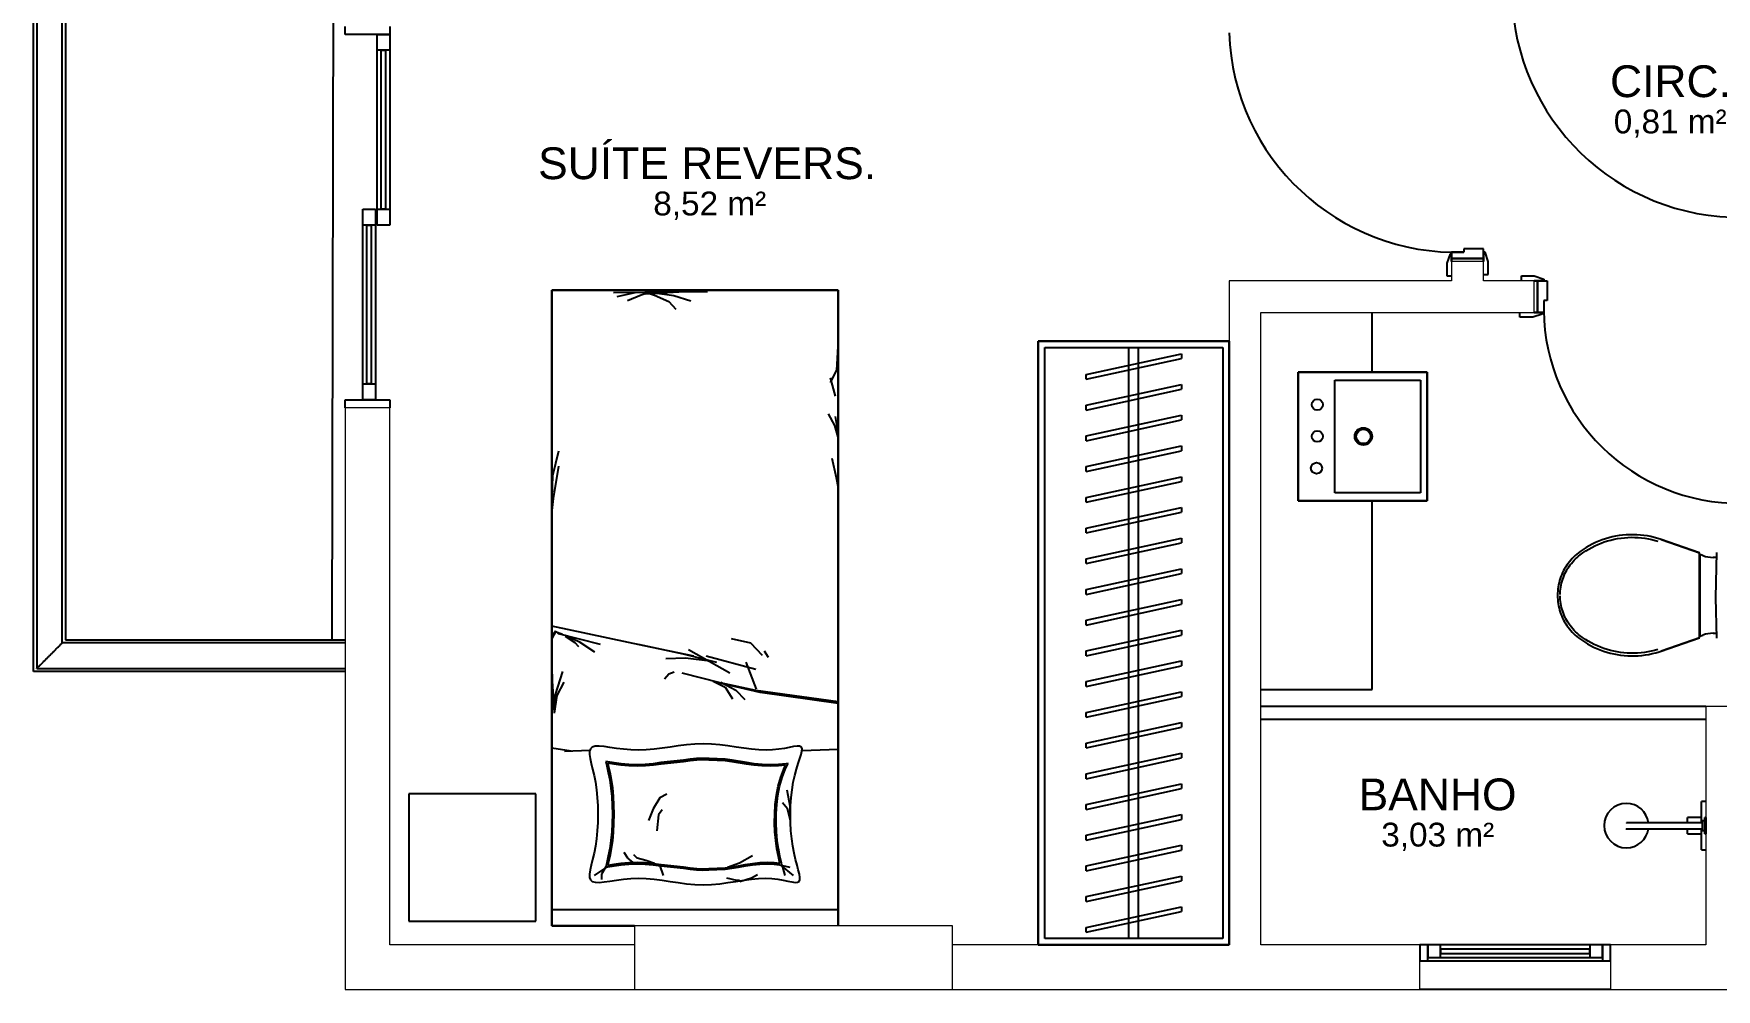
# Model space of a CAD drawing. Header units: centimetres. Extents: x -10.6 to 24.4, y 0 to 16.9.
# Drawn here: x 0 to 5.29, y 0 to 3.01 of the extents above; entities that cross this region are included whole.
import ezdxf

# ---------------------------------------------------------------- set-up
doc = ezdxf.new("R2010")
doc.units = ezdxf.units.CM
doc.styles.add('Arial', font='arial.ttf', dxfattribs={"height": 7.5})
doc.styles.add('Arial_1', font='arial.ttf', dxfattribs={"height": 10})

msp = doc.modelspace()

# ---------------------------------------------------------------- linework, layer by layer
for p, q in [((0, 1), (0, 15.74)), ((0.01, 8.37), (0.01, 1.01)), ((0.09, 1.09), (0.09, 8.37)), ((0.1, 8.3), (0.1, 1.1)), ((0.9497, 6.6343), (0.9376, 1.1)), ((0.98, 3.005), (0.98, 3.03)), ((1.12, 3.03), (1.12, 3.005)), ((1.12, 3.005), (0.98, 3.005)), ((1.08, 2.955), (1.08, 3.005)), ((1.08, 3.005), (1.12, 3.005)), ((1.12, 3.005), (1.12, 2.955)), ((1.12, 2.955), (1.08, 2.955)), ((1.08, 2.455), (1.08, 2.955)), ((1.093, 2.955), (1.107, 2.955)), ((1.093, 2.455), (1.093, 2.955)), ((1.107, 2.955), (1.107, 2.455)), ((1.12, 2.955), (1.12, 2.455)), ((1.035, 2.405), (1.035, 2.455)), ((1.035, 2.455), (1.075, 2.455)), ((1.075, 2.455), (1.075, 2.405)), ((1.08, 2.455), (1.12, 2.455)), ((1.08, 2.405), (1.08, 2.455)), ((1.107, 2.455), (1.093, 2.455)), ((1.12, 2.455), (1.12, 2.405)), ((1.075, 2.405), (1.035, 2.405)), ((1.035, 1.905), (1.035, 2.405)), ((1.048, 2.405), (1.062, 2.405)), ((1.048, 1.905), (1.048, 2.405)), ((1.062, 2.405), (1.062, 1.905)), ((1.075, 2.405), (1.075, 1.905)), ((1.12, 2.405), (1.08, 2.405)), ((4.56, 2.33), (4.498, 2.33)), ((4.498, 2.33), (4.498, 2.32)), ((4.56, 2.3), (4.56, 2.33)), ((4.455, 2.315), (4.445, 2.285)), ((4.445, 2.285), (4.445, 2.245)), ((4.46, 2.315), (4.455, 2.315)), ((4.46, 2.32), (4.46, 2.3)), ((4.498, 2.32), (4.46, 2.32)), ((4.46, 2.29), (4.46, 2.315)), ((4.46, 2.3), (4.56, 2.3)), ((4.46, 2.3), (4.46, 2.29)), ((4.56, 2.3), (4.46, 2.3)), ((4.565, 2.32), (4.56, 2.32)), ((4.56, 2.32), (4.56, 2.29)), ((4.56, 2.29), (4.56, 2.3)), ((4.575, 2.29), (4.565, 2.32)), ((4.575, 2.25), (4.575, 2.29)), ((4.445, 2.245), (4.46, 2.245)), ((4.56, 2.25), (4.575, 2.25)), ((4.68, 2.245), (4.72, 2.245)), ((4.68, 2.23), (4.68, 2.245)), ((4.72, 2.245), (4.75, 2.235)), ((4.75, 2.23), (4.72, 2.23)), ((4.72, 2.23), (4.73, 2.23)), ((4.73, 2.23), (4.76, 2.23)), ((4.73, 2.13), (4.73, 2.23)), ((4.73, 2.23), (4.73, 2.13)), ((4.75, 2.235), (4.75, 2.23)), ((4.76, 2.23), (4.76, 2.168)), ((2.53, 2.2), (1.63, 2.2)), ((1.63, 2.2), (1.63, 0.2)), ((1.63, 2.2), (2.53, 2.2)), ((1.63, 0.2), (1.63, 2.2)), ((2.53, 2.2), (1.63, 2.2)), ((1.63, 2.2), (1.63, 0.2)), ((1.8238, 2.1934), (2.1196, 2.1956)), ((1.8911, 2.1915), (1.8338, 2.1797)), ((1.9113, 2.1847), (1.8675, 2.1662)), ((1.9275, 2.1931), (1.8911, 2.1915)), ((1.9328, 2.1914), (1.9113, 2.1847)), ((1.9252, 2.189), (2.1152, 2.2)), ((1.9275, 2.1931), (1.9527, 2.1847)), ((1.9527, 2.1847), (1.9981, 2.1645)), ((1.9543, 2.1915), (2.0132, 2.183)), ((2.0132, 2.183), (2.0671, 2.1671)), ((2.53, 0.2), (2.53, 2.2)), ((2.53, 2.2), (2.53, 0.2)), ((2.53, 0.2), (2.53, 2.2)), ((1.9981, 2.1645), (2.02, 2.1401)), ((4.21, 1.9425), (4.21, 2.13)), ((4.675, 2.115), (4.675, 2.13)), ((4.745, 2.125), (4.715, 2.115)), ((4.72, 2.13), (4.745, 2.13)), ((4.73, 2.13), (4.72, 2.13)), ((4.75, 2.13), (4.73, 2.13)), ((4.745, 2.13), (4.745, 2.125)), ((4.75, 2.168), (4.75, 2.13)), ((4.76, 2.168), (4.75, 2.168)), ((4.715, 2.115), (4.675, 2.115)), ((2.53, 2.0418), (2.525, 1.9489)), ((3.16, 2.04), (3.16, 0.14)), ((3.76, 2.04), (3.16, 2.04)), ((3.16, 2.04), (3.76, 2.04)), ((3.16, 0.14), (3.16, 2.04)), ((3.76, 2.04), (3.16, 2.04)), ((3.16, 2.04), (3.16, 0.14)), ((3.18, 0.16), (3.18, 2.02)), ((3.18, 2.02), (3.74, 2.02)), ((3.445, 0.16), (3.445, 2.02)), ((3.475, 0.16), (3.475, 2.02)), ((3.74, 2.02), (3.74, 0.16)), ((3.76, 0.14), (3.76, 2.04)), ((3.76, 2.04), (3.76, 0.14)), ((3.76, 0.14), (3.76, 2.04)), ((3.31, 1.935), (3.61, 2)), ((3.31, 1.9197), (3.61, 1.985)), ((3.61, 2), (3.61, 1.985)), ((2.525, 1.9489), (2.5048, 1.9101)), ((2.5216, 1.8667), (2.5064, 1.9239)), ((3.31, 1.9197), (3.31, 1.935)), ((4.3825, 1.9425), (3.9775, 1.9425)), ((3.9775, 1.9425), (3.9775, 1.5375)), ((3.9775, 1.5375), (3.9775, 1.9425)), ((3.9775, 1.9425), (4.3825, 1.9425)), ((4.0925, 1.5625), (4.0925, 1.9175)), ((4.0925, 1.9175), (4.3625, 1.9175)), ((4.3625, 1.9175), (4.3625, 1.5625)), ((4.3825, 1.5375), (4.3825, 1.9425)), ((4.3825, 1.9425), (4.3825, 1.5375)), ((0.98, 1.855), (1.12, 1.855)), ((0.98, 1.83), (0.98, 1.855)), ((1.035, 1.905), (1.075, 1.905)), ((1.035, 1.855), (1.035, 1.905)), ((1.075, 1.855), (1.035, 1.855)), ((1.062, 1.905), (1.048, 1.905)), ((1.075, 1.905), (1.075, 1.855)), ((1.12, 1.855), (1.12, 1.83)), ((3.31, 1.8383), (3.61, 1.9033)), ((3.31, 1.823), (3.61, 1.8883)), ((3.61, 1.9033), (3.61, 1.8883)), ((2.5199, 1.7745), (2.4997, 1.8115)), ((2.53, 1.7526), (2.5216, 1.8031)), ((3.31, 1.823), (3.31, 1.8383)), ((3.31, 1.7417), (3.61, 1.8067)), ((3.61, 1.8067), (3.61, 1.7917)), ((2.53, 1.7374), (2.5199, 1.7745)), ((3.31, 1.7263), (3.61, 1.7917)), ((1.6334, 1.6175), (1.6519, 1.6949)), ((3.31, 1.7263), (3.31, 1.7417)), ((3.31, 1.645), (3.61, 1.71)), ((3.31, 1.6297), (3.61, 1.695)), ((3.61, 1.71), (3.61, 1.695)), ((1.635, 1.5447), (1.6519, 1.6461)), ((2.525, 1.6095), (2.5115, 1.6701)), ((3.31, 1.6297), (3.31, 1.645)), ((1.63, 1.5128), (1.6334, 1.6175)), ((2.53, 1.5829), (2.525, 1.6095)), ((3.31, 1.5483), (3.61, 1.6133)), ((3.31, 1.533), (3.61, 1.5983)), ((3.61, 1.6133), (3.61, 1.5983)), ((1.63, 1.4976), (1.635, 1.5447)), ((3.31, 1.533), (3.31, 1.5483)), ((3.9775, 1.5375), (4.3825, 1.5375)), ((4.3825, 1.5375), (3.9775, 1.5375)), ((4.3625, 1.5625), (4.0925, 1.5625)), ((4.21, 0.9437), (4.21, 1.5375)), ((3.31, 1.4517), (3.61, 1.5167)), ((3.31, 1.4363), (3.61, 1.5017)), ((3.61, 1.5167), (3.61, 1.5017)), ((3.31, 1.4363), (3.31, 1.4517)), ((3.31, 1.355), (3.61, 1.42)), ((3.31, 1.3396), (3.61, 1.405)), ((3.61, 1.42), (3.61, 1.405)), ((5.24, 1.3738), (5.1186, 1.4156)), ((5.1186, 1.4156), (5.24, 1.3738)), ((3.31, 1.3396), (3.31, 1.355)), ((3.31, 1.2583), (3.61, 1.3233)), ((3.61, 1.3233), (3.61, 1.3083)), ((5.241, 1.3682), (5.24, 1.3685)), ((5.24, 1.1221), (5.24, 1.3579)), ((5.2502, 1.365), (5.241, 1.3682)), ((5.241, 1.3682), (5.241, 1.1118)), ((5.2922, 1.3595), (5.2828, 1.3595)), ((3.31, 1.243), (3.61, 1.3083)), ((3.31, 1.243), (3.31, 1.2583)), ((3.31, 1.1617), (3.61, 1.2267)), ((3.61, 1.2267), (3.61, 1.2117)), ((3.31, 1.1463), (3.61, 1.2117)), ((1.9203, 1.0812), (1.63, 1.1433)), ((1.6418, 1.1275), (1.63, 1.1118)), ((1.6418, 1.1253), (1.63, 1.1037)), ((1.6506, 1.1187), (1.6418, 1.1275)), ((1.6638, 1.1165), (1.6418, 1.1253)), ((1.7826, 1.0856), (1.6506, 1.1187)), ((1.6715, 1.1146), (1.7152, 1.0944)), ((3.31, 1.1463), (3.31, 1.1617)), ((3.31, 1.065), (3.61, 1.13)), ((3.31, 1.0496), (3.61, 1.115)), ((3.61, 1.13), (3.61, 1.115)), ((5.24, 1.1115), (5.241, 1.1118)), ((5.241, 1.1118), (5.2502, 1.115)), ((5.2828, 1.1205), (5.2922, 1.1205)), ((0.98, 1.09), (0.09, 1.09)), ((0.1, 1.1), (0.98, 1.1)), ((1.6715, 1.1113), (1.7018, 1.0911)), ((1.7018, 1.0911), (1.7135, 1.0793)), ((1.7152, 1.0944), (1.764, 1.0624)), ((2.0435, 1.0548), (1.9026, 1.0856)), ((2.0766, 1.0482), (1.9203, 1.0812)), ((2.1902, 0.9953), (2.0595, 1.0686)), ((2.2553, 1.0894), (2.1947, 1.1029)), ((2.2923, 1.0507), (2.2553, 1.0894)), ((2.3108, 1.0439), (2.2991, 1.0641)), ((3.31, 1.0496), (3.31, 1.065)), ((5.1186, 1.0644), (5.24, 1.1062)), ((5.24, 1.1062), (5.1186, 1.0644)), ((0.01, 1.01), (0.98, 1.01)), ((1.63, 1.015), (1.6307, 0.9711)), ((2.0506, 1.0422), (1.9884, 1.0406)), ((2.1492, 1.0284), (2.0435, 1.0548)), ((2.1348, 1.0321), (2.0506, 1.0422)), ((2.2715, 1.0063), (2.1151, 1.0482)), ((2.2731, 0.9443), (2.2409, 1.0299)), ((3.31, 0.9683), (3.61, 1.0333)), ((3.31, 0.953), (3.61, 1.0183)), ((3.61, 1.0333), (3.61, 1.0183)), ((0.98, 1), (0, 1)), ((1.6307, 0.9711), (1.6373, 0.8698)), ((1.6412, 0.9277), (1.6647, 1.0001)), ((1.6462, 0.9244), (1.6681, 0.9665)), ((1.9978, 0.9917), (1.9843, 0.9766)), ((2.0146, 0.9985), (1.9978, 0.9917)), ((2.1591, 0.9645), (2.0402, 0.9953)), ((2.1375, 0.9698), (2.1745, 0.9513)), ((2.2846, 0.9337), (2.1459, 0.9667)), ((2.2714, 0.9403), (2.1591, 0.9645)), ((2.1611, 0.9665), (2.2082, 0.9412)), ((3.31, 0.953), (3.31, 0.9683)), ((1.6378, 0.8789), (1.6412, 0.9277)), ((1.6378, 0.8688), (1.6462, 0.9244)), ((2.1745, 0.9513), (2.1981, 0.9143)), ((2.2082, 0.9412), (2.2368, 0.9126)), ((2.53, 0.9043), (2.2714, 0.9403)), ((2.53, 0.8994), (2.2846, 0.9337)), ((3.31, 0.8717), (3.61, 0.9367)), ((3.31, 0.8563), (3.61, 0.9217)), ((3.61, 0.9367), (3.61, 0.9217)), ((3.86, 0.9437), (4.21, 0.9437)), ((3.31, 0.8563), (3.31, 0.8717)), ((5.26, 0.89), (3.86, 0.89)), ((3.86, 0.85), (5.26, 0.85)), ((3.31, 0.775), (3.61, 0.84)), ((3.31, 0.7596), (3.61, 0.825)), ((3.61, 0.84), (3.61, 0.825)), ((1.63, 0.7601), (1.6902, 0.7508)), ((1.67, 0.7497), (1.7496, 0.7529)), ((1.751, 0.7574), (1.7485, 0.7495)), ((1.7485, 0.7495), (1.7485, 0.739)), ((1.7568, 0.7625), (1.751, 0.7574)), ((1.7662, 0.765), (1.7568, 0.7625)), ((1.7789, 0.7652), (1.7662, 0.765)), ((1.7946, 0.7638), (1.7789, 0.7652)), ((1.8127, 0.7613), (1.7946, 0.7638)), ((1.833, 0.7583), (1.8127, 0.7613)), ((1.8549, 0.7555), (1.833, 0.7583)), ((1.8781, 0.7533), (1.8549, 0.7555)), ((1.9021, 0.7525), (1.8781, 0.7533)), ((1.9265, 0.7533), (1.9021, 0.7525)), ((1.9514, 0.7556), (1.9265, 0.7533)), ((1.9765, 0.7588), (1.9514, 0.7556)), ((2.0019, 0.7625), (1.9765, 0.7588)), ((2.0276, 0.7662), (2.0019, 0.7625)), ((2.0534, 0.7695), (2.0276, 0.7662)), ((2.0794, 0.7718), (2.0534, 0.7695)), ((2.1056, 0.7726), (2.0794, 0.7718)), ((2.1318, 0.7718), (2.1056, 0.7726)), ((2.1579, 0.7695), (2.1318, 0.7718)), ((2.1838, 0.7662), (2.1579, 0.7695)), ((2.2093, 0.7625), (2.1838, 0.7662)), ((2.2341, 0.7588), (2.2093, 0.7625)), ((2.2582, 0.7556), (2.2341, 0.7588)), ((2.2814, 0.7533), (2.2582, 0.7556)), ((2.3035, 0.7525), (2.2814, 0.7533)), ((2.3243, 0.7533), (2.3035, 0.7525)), ((2.3436, 0.7555), (2.3243, 0.7533)), ((2.3612, 0.7583), (2.3436, 0.7555)), ((2.3768, 0.7613), (2.3612, 0.7583)), ((2.3901, 0.7638), (2.3768, 0.7613)), ((2.4011, 0.7652), (2.3901, 0.7638)), ((2.4093, 0.765), (2.4011, 0.7652)), ((2.4146, 0.7625), (2.4093, 0.765)), ((2.4141, 0.739), (2.4166, 0.7495)), ((2.4169, 0.7574), (2.4146, 0.7625)), ((2.4166, 0.7495), (2.4169, 0.7574)), ((2.4167, 0.7521), (2.53, 0.7556)), ((3.31, 0.7596), (3.31, 0.775)), ((3.31, 0.6783), (3.61, 0.7433)), ((3.61, 0.7433), (3.61, 0.7283)), ((1.7485, 0.739), (1.7505, 0.726)), ((1.7505, 0.726), (1.7539, 0.7107)), ((1.7539, 0.7107), (1.7582, 0.6931)), ((1.7582, 0.6931), (1.7627, 0.6734)), ((1.7996, 0.7168), (1.8028, 0.7036)), ((1.8056, 0.716), (1.7996, 0.7168)), ((1.8028, 0.7036), (1.8075, 0.6828)), ((1.8255, 0.713), (1.8056, 0.716)), ((1.8056, 0.7113), (1.8072, 0.7047)), ((1.8249, 0.7084), (1.8056, 0.7113)), ((1.8072, 0.7047), (1.812, 0.6838)), ((1.8473, 0.7054), (1.8249, 0.7084)), ((1.8479, 0.71), (1.8255, 0.713)), ((1.8719, 0.703), (1.8473, 0.7054)), ((1.8722, 0.7076), (1.8479, 0.71)), ((1.8979, 0.7021), (1.8719, 0.703)), ((1.8978, 0.7066), (1.8722, 0.7076)), ((1.9237, 0.7076), (1.8978, 0.7066)), ((1.924, 0.7031), (1.8979, 0.7021)), ((1.9487, 0.7102), (1.9237, 0.7076)), ((1.9492, 0.7056), (1.924, 0.7031)), ((1.9727, 0.7136), (1.9487, 0.7102)), ((1.9734, 0.7091), (1.9492, 0.7056)), ((2.0436, 0.721), (1.9727, 0.7136)), ((2.0443, 0.7165), (1.9734, 0.7091)), ((2.0649, 0.724), (2.0436, 0.721)), ((2.0654, 0.7195), (2.0443, 0.7165)), ((2.0852, 0.7261), (2.0649, 0.724)), ((2.0855, 0.7215), (2.0654, 0.7195)), ((2.1047, 0.7268), (2.0852, 0.7261)), ((2.1047, 0.7222), (2.0855, 0.7215)), ((2.1242, 0.7261), (2.1047, 0.7268)), ((2.1239, 0.7215), (2.1047, 0.7222)), ((2.1749, 0.7195), (2.1239, 0.7215)), ((2.1755, 0.724), (2.1242, 0.7261)), ((2.1961, 0.7165), (2.1749, 0.7195)), ((2.1967, 0.721), (2.1755, 0.724)), ((2.2414, 0.7091), (2.1961, 0.7165)), ((2.2421, 0.7136), (2.1967, 0.721)), ((2.2656, 0.7056), (2.2414, 0.7091)), ((2.2661, 0.7102), (2.2421, 0.7136)), ((2.2908, 0.7031), (2.2656, 0.7056)), ((2.2912, 0.7076), (2.2661, 0.7102)), ((2.317, 0.7021), (2.2908, 0.7031)), ((2.317, 0.7066), (2.2912, 0.7076)), ((2.3426, 0.7076), (2.317, 0.7066)), ((2.3429, 0.703), (2.317, 0.7021)), ((2.3669, 0.71), (2.3426, 0.7076)), ((2.3653, 0.7052), (2.3429, 0.703)), ((2.3497, 0.6677), (2.3597, 0.6934)), ((2.3541, 0.6662), (2.3639, 0.6916)), ((2.3597, 0.6934), (2.3653, 0.7052)), ((2.3639, 0.6916), (2.3731, 0.7108)), ((2.3731, 0.7108), (2.3669, 0.71)), ((2.3941, 0.6734), (2.3996, 0.6931)), ((2.3996, 0.6931), (2.4051, 0.7107)), ((2.4051, 0.7107), (2.4101, 0.726)), ((2.4101, 0.726), (2.4141, 0.739)), ((3.31, 0.663), (3.61, 0.7283)), ((1.7627, 0.6734), (1.7669, 0.6517)), ((1.7669, 0.6517), (1.7702, 0.6282)), ((1.8075, 0.6828), (1.8121, 0.6592)), ((1.812, 0.6838), (1.8166, 0.66)), ((1.8121, 0.6592), (1.8157, 0.6335)), ((1.8166, 0.66), (1.8202, 0.6341)), ((2.3363, 0.6112), (2.3419, 0.6399)), ((2.3408, 0.6105), (2.3464, 0.6388)), ((2.3419, 0.6399), (2.3497, 0.6677)), ((2.3464, 0.6388), (2.3541, 0.6662)), ((2.3854, 0.6282), (2.3892, 0.6517)), ((2.3892, 0.6517), (2.3941, 0.6734)), ((3.31, 0.663), (3.31, 0.6783)), ((3.31, 0.5817), (3.61, 0.6467)), ((3.61, 0.6467), (3.61, 0.6317)), ((1.58, 0.615), (1.18, 0.615)), ((1.18, 0.615), (1.18, 0.215)), ((1.18, 0.615), (1.18, 0.215)), ((1.58, 0.615), (1.18, 0.615)), ((1.18, 0.615), (1.18, 0.215)), ((1.58, 0.615), (1.18, 0.615)), ((1.58, 0.215), (1.58, 0.615)), ((1.58, 0.215), (1.58, 0.615)), ((1.58, 0.215), (1.58, 0.615)), ((1.7702, 0.6282), (1.7725, 0.6033)), ((1.7725, 0.6033), (1.774, 0.5774)), ((1.8157, 0.6335), (1.8182, 0.6067)), ((1.8182, 0.6067), (1.8197, 0.579)), ((1.8202, 0.6341), (1.8228, 0.607)), ((1.8228, 0.607), (1.8243, 0.5792)), ((1.9696, 0.6028), (1.9481, 0.5683)), ((1.9912, 0.6143), (1.9696, 0.6028)), ((2.3327, 0.5821), (2.3363, 0.6112)), ((2.3373, 0.5816), (2.3408, 0.6105)), ((2.3711, 0.5683), (2.3553, 0.587)), ((2.3798, 0.5769), (2.3697, 0.6272)), ((2.3808, 0.5774), (2.3826, 0.6033)), ((2.3826, 0.6033), (2.3854, 0.6282)), ((3.31, 0.5663), (3.61, 0.6317)), ((5.26, 0.5912), (5.2457, 0.5912)), ((5.2457, 0.5245), (5.2457, 0.5912)), ((1.774, 0.5774), (1.7744, 0.551)), ((1.7744, 0.551), (1.774, 0.5246)), ((1.8197, 0.579), (1.8202, 0.551)), ((1.8202, 0.551), (1.8197, 0.523)), ((1.8243, 0.5792), (1.8248, 0.551)), ((1.8248, 0.551), (1.8243, 0.5228)), ((1.9481, 0.5683), (1.9337, 0.5309)), ((1.9653, 0.5496), (1.9596, 0.4992)), ((1.9768, 0.5654), (1.9653, 0.5496)), ((2.3306, 0.5239), (2.3309, 0.5528)), ((2.3309, 0.5528), (2.3327, 0.5821)), ((2.3352, 0.5239), (2.3354, 0.5527)), ((2.3354, 0.5527), (2.3373, 0.5816)), ((2.3798, 0.5352), (2.3711, 0.5683)), ((2.3798, 0.5337), (2.3798, 0.5769)), ((2.3802, 0.551), (2.3808, 0.5774)), ((2.3805, 0.5246), (2.3802, 0.551)), ((3.31, 0.5663), (3.31, 0.5817)), ((3.31, 0.485), (3.61, 0.55)), ((3.31, 0.4696), (3.61, 0.535)), ((3.61, 0.55), (3.61, 0.535)), ((5.2457, 0.5404), (5.2014, 0.5404)), ((5.2014, 0.5244), (5.2014, 0.5404)), ((5.2568, 0.5302), (5.2489, 0.5302)), ((5.2489, 0.4998), (5.2489, 0.5302)), ((5.26, 0.5404), (5.2568, 0.5404)), ((5.2568, 0.4896), (5.2568, 0.5404)), ((5.26, 0.5404), (5.26, 0.4896)), ((1.7725, 0.4987), (1.7702, 0.4738)), ((1.774, 0.5246), (1.7725, 0.4987)), ((1.8182, 0.4953), (1.8157, 0.4685)), ((1.8197, 0.523), (1.8182, 0.4953)), ((1.8228, 0.495), (1.8202, 0.4679)), ((1.8243, 0.5228), (1.8228, 0.495)), ((2.3317, 0.4955), (2.3306, 0.5239)), ((2.3342, 0.4681), (2.3317, 0.4955)), ((2.3363, 0.4958), (2.3352, 0.5239)), ((2.3387, 0.4686), (2.3363, 0.4958)), ((2.3819, 0.4987), (2.3805, 0.5246)), ((2.3842, 0.4738), (2.3819, 0.4987)), ((3.31, 0.4696), (3.31, 0.485)), ((5.2489, 0.5244), (5.0504, 0.5244)), ((5.0504, 0.5056), (5.2489, 0.5056)), ((5.2014, 0.4896), (5.2014, 0.5056)), ((5.2014, 0.4896), (5.2457, 0.4896)), ((5.2457, 0.4388), (5.2457, 0.5055)), ((5.2489, 0.4998), (5.2568, 0.4998)), ((5.2568, 0.4896), (5.26, 0.4896)), ((1.7627, 0.4286), (1.7582, 0.4089)), ((1.7669, 0.4503), (1.7627, 0.4286)), ((1.7702, 0.4738), (1.7669, 0.4503)), ((1.8121, 0.4428), (1.8075, 0.4192)), ((1.8166, 0.442), (1.812, 0.4182)), ((1.8157, 0.4685), (1.8121, 0.4428)), ((1.8202, 0.4679), (1.8166, 0.442)), ((1.869, 0.4129), (1.8575, 0.4302)), ((2.3378, 0.442), (2.3342, 0.4681)), ((2.3424, 0.418), (2.3378, 0.442)), ((2.3423, 0.4428), (2.3387, 0.4686)), ((2.3469, 0.419), (2.3423, 0.4428)), ((2.3875, 0.4503), (2.3842, 0.4738)), ((2.3917, 0.4286), (2.3875, 0.4503)), ((2.3963, 0.4089), (2.3917, 0.4286)), ((3.31, 0.3883), (3.61, 0.4533)), ((3.31, 0.373), (3.61, 0.4383)), ((3.61, 0.4533), (3.61, 0.4383)), ((5.2457, 0.4388), (5.26, 0.4388)), ((1.7505, 0.376), (1.7485, 0.363)), ((1.7539, 0.3913), (1.7505, 0.376)), ((1.7582, 0.4089), (1.7539, 0.3913)), ((1.8015, 0.3842), (1.7627, 0.3583)), ((1.7998, 0.3852), (1.7857, 0.3626)), ((1.8028, 0.3984), (1.7995, 0.3847)), ((1.7998, 0.3852), (1.8056, 0.386)), ((1.8075, 0.4192), (1.8028, 0.3984)), ((1.8072, 0.3973), (1.8056, 0.3907)), ((1.8056, 0.3907), (1.8249, 0.3936)), ((1.8056, 0.386), (1.8255, 0.389)), ((1.812, 0.4182), (1.8072, 0.3973)), ((1.8249, 0.3936), (1.8473, 0.3966)), ((1.8255, 0.389), (1.8479, 0.392)), ((1.8473, 0.3966), (1.8719, 0.399)), ((1.8479, 0.392), (1.8722, 0.3944)), ((1.8848, 0.4), (1.869, 0.4129)), ((1.8719, 0.399), (1.8979, 0.3999)), ((1.8722, 0.3944), (1.8978, 0.3954)), ((1.8978, 0.4129), (1.8877, 0.423)), ((1.9251, 0.4057), (1.8978, 0.4129)), ((1.8978, 0.3954), (1.9237, 0.3944)), ((1.8979, 0.3999), (1.924, 0.3989)), ((1.9237, 0.3944), (1.9487, 0.3918)), ((1.924, 0.3989), (1.9492, 0.3964)), ((1.9524, 0.3957), (1.9251, 0.4057)), ((1.9487, 0.3918), (1.9727, 0.3884)), ((1.9492, 0.3964), (1.9734, 0.3929)), ((1.9696, 0.3885), (1.9797, 0.3583)), ((1.9727, 0.3884), (2.0436, 0.381)), ((1.9734, 0.3929), (2.0443, 0.3855)), ((2.0436, 0.381), (2.0649, 0.378)), ((2.0443, 0.3855), (2.0654, 0.3825)), ((2.0649, 0.378), (2.0852, 0.3759)), ((2.0654, 0.3825), (2.0855, 0.3805)), ((2.0852, 0.3759), (2.1047, 0.3752)), ((2.0855, 0.3805), (2.1047, 0.3798)), ((2.1047, 0.3798), (2.1238, 0.3805)), ((2.1047, 0.3752), (2.1241, 0.3759)), ((2.1238, 0.3805), (2.1747, 0.3825)), ((2.1241, 0.3759), (2.1752, 0.378)), ((2.1747, 0.3825), (2.1953, 0.3855)), ((2.1752, 0.378), (2.196, 0.381)), ((2.1828, 0.3842), (2.2202, 0.3986)), ((2.1953, 0.3855), (2.2166, 0.3891)), ((2.196, 0.381), (2.2174, 0.3846)), ((2.2166, 0.3891), (2.2384, 0.3929)), ((2.2174, 0.3846), (2.2391, 0.3883)), ((2.2202, 0.3986), (2.2605, 0.4216)), ((2.2384, 0.3929), (2.2607, 0.3963)), ((2.2391, 0.3883), (2.2613, 0.3918)), ((2.2607, 0.3963), (2.2836, 0.3989)), ((2.2613, 0.3918), (2.284, 0.3943)), ((2.2836, 0.3989), (2.3069, 0.3999)), ((2.284, 0.3943), (2.3069, 0.3954)), ((2.3069, 0.3999), (2.3296, 0.3989)), ((2.3069, 0.3954), (2.3292, 0.3943)), ((2.3292, 0.3943), (2.3461, 0.3922)), ((2.3296, 0.3989), (2.3474, 0.3967)), ((2.3474, 0.3967), (2.3424, 0.418)), ((2.3461, 0.3922), (2.3783, 0.3842)), ((2.3519, 0.3978), (2.3469, 0.419)), ((2.3481, 0.3914), (2.3884, 0.3583)), ((2.3494, 0.3918), (2.3537, 0.391)), ((2.3537, 0.391), (2.3519, 0.3978)), ((2.3539, 0.3885), (2.3625, 0.3583)), ((2.401, 0.3913), (2.3963, 0.4089)), ((2.4051, 0.376), (2.401, 0.3913)), ((2.4084, 0.363), (2.4051, 0.376)), ((3.31, 0.373), (3.31, 0.3883)), ((1.7485, 0.363), (1.7485, 0.3525)), ((1.7485, 0.3525), (1.751, 0.3446)), ((1.751, 0.3446), (1.7568, 0.3395)), ((1.7568, 0.3395), (1.7662, 0.337)), ((1.7662, 0.337), (1.7789, 0.3368)), ((1.7789, 0.3368), (1.7946, 0.3382)), ((1.7857, 0.3626), (1.7857, 0.3453)), ((1.7946, 0.3382), (1.8127, 0.3407)), ((1.8127, 0.3407), (1.833, 0.3437)), ((1.833, 0.3437), (1.8549, 0.3465)), ((1.8549, 0.3465), (1.8781, 0.3487)), ((1.8781, 0.3487), (1.9021, 0.3495)), ((1.9021, 0.3495), (1.9265, 0.3487)), ((1.9265, 0.3487), (1.9514, 0.3464)), ((1.9514, 0.3464), (1.9765, 0.3432)), ((1.9765, 0.3432), (2.0019, 0.3395)), ((2.0019, 0.3395), (2.0276, 0.3358)), ((2.0276, 0.3358), (2.0534, 0.3325)), ((2.0534, 0.3325), (2.0794, 0.3302)), ((2.0794, 0.3302), (2.1056, 0.3294)), ((2.1056, 0.3294), (2.1318, 0.3302)), ((2.1318, 0.3302), (2.1579, 0.3325)), ((2.1579, 0.3325), (2.1837, 0.3358)), ((2.2116, 0.3425), (2.18, 0.3497)), ((2.1837, 0.3358), (2.209, 0.3395)), ((2.209, 0.3395), (2.2337, 0.3432)), ((2.2202, 0.3425), (2.2116, 0.3425)), ((2.2216, 0.3396), (2.2576, 0.3511)), ((2.2337, 0.3432), (2.2575, 0.3464)), ((2.2575, 0.3464), (2.2802, 0.3487)), ((2.2576, 0.3511), (2.2763, 0.3612)), ((2.2802, 0.3487), (2.3017, 0.3495)), ((2.3017, 0.3495), (2.3218, 0.3487)), ((2.3218, 0.3487), (2.3403, 0.3465)), ((2.3403, 0.3465), (2.357, 0.3437)), ((2.357, 0.3437), (2.3717, 0.3407)), ((2.3717, 0.3407), (2.3844, 0.3382)), ((2.3844, 0.3382), (2.3947, 0.3368)), ((2.3947, 0.3368), (2.4025, 0.337)), ((2.4025, 0.337), (2.4076, 0.3395)), ((2.4076, 0.3395), (2.4101, 0.3446)), ((2.4102, 0.3525), (2.4084, 0.363)), ((2.4101, 0.3446), (2.4102, 0.3525)), ((3.31, 0.2917), (3.61, 0.3567)), ((3.31, 0.2763), (3.61, 0.3417)), ((3.61, 0.3567), (3.61, 0.3417)), ((3.31, 0.2763), (3.31, 0.2917)), ((1.18, 0.215), (1.58, 0.215)), ((1.18, 0.215), (1.58, 0.215)), ((1.18, 0.215), (1.58, 0.215)), ((2.53, 0.25), (1.63, 0.25)), ((3.31, 0.195), (3.61, 0.26)), ((3.31, 0.1796), (3.61, 0.245)), ((3.61, 0.26), (3.61, 0.245)), ((1.63, 0.2), (1.89, 0.2)), ((1.89, 0.2), (1.63, 0.2)), ((1.63, 0.2), (1.89, 0.2)), ((3.74, 0.16), (3.18, 0.16)), ((3.31, 0.1796), (3.31, 0.195)), ((3.16, 0.14), (3.76, 0.14)), ((3.76, 0.14), (3.16, 0.14)), ((3.16, 0.14), (3.76, 0.14)), ((4.36, 0.14), (4.36, 0.09)), ((4.385, 0.14), (4.36, 0.14)), ((4.385, 0.14), (4.385, 0.1)), ((4.425, 0.14), (4.385, 0.14)), ((4.385, 0.09), (4.385, 0.14)), ((4.425, 0.1), (4.425, 0.14)), ((4.895, 0.14), (4.425, 0.14)), ((4.895, 0.127), (4.425, 0.127)), ((4.425, 0.127), (4.425, 0.113)), ((4.425, 0.113), (4.895, 0.113)), ((4.935, 0.14), (4.895, 0.14)), ((4.895, 0.14), (4.895, 0.1)), ((4.895, 0.113), (4.895, 0.127)), ((4.935, 0.1), (4.935, 0.14)), ((4.96, 0.14), (4.935, 0.14)), ((4.935, 0.14), (4.935, 0.09)), ((4.96, 0.09), (4.96, 0.14)), ((4.36, 0.09), (4.385, 0.09)), ((4.385, 0.1), (4.425, 0.1)), ((4.385, 0.09), (4.935, 0.09)), ((4.425, 0.1), (4.895, 0.1)), ((4.895, 0.1), (4.935, 0.1)), ((4.935, 0.09), (4.96, 0.09)), ((4.96, 0), (4.36, 0))]:
    msp.add_line(p, q)
at = {"lineweight": 20}
for p, q in [((4.56, 2.29), (4.46, 2.29)), ((4.46, 2.29), (4.46, 2.23)), ((4.56, 2.23), (4.56, 2.29)), ((4.46, 2.23), (3.76, 2.23)), ((3.76, 2.23), (3.76, 2.04)), ((4.72, 2.23), (4.56, 2.23)), ((4.72, 2.13), (4.72, 2.23)), ((3.86, 2.13), (4.72, 2.13)), ((3.86, 0.14), (3.86, 2.13)), ((1.12, 1.83), (0.98, 1.83)), ((0.98, 1.83), (0.98, 0)), ((1.12, 0.14), (1.12, 1.83)), ((5.26, 0.89), (5.26, 0.5404)), ((5.46, 0.89), (5.26, 0.89)), ((5.26, 0.4896), (5.26, 0.14)), ((1.89, 0.2), (1.89, 0)), ((2.89, 0.2), (1.89, 0.2)), ((2.89, 0), (2.89, 0.2)), ((1.89, 0.14), (1.12, 0.14)), ((3.16, 0.14), (2.89, 0.14)), ((4.36, 0.14), (3.86, 0.14)), ((5.26, 0.14), (4.96, 0.14)), ((4.36, 0), (4.36, 0.09)), ((4.96, 0.09), (4.96, 0)), ((0.98, 0), (1.89, 0)), ((1.89, 0), (2.89, 0)), ((2.89, 0), (4.36, 0)), ((4.96, 0), (5.6, 0))]:
    msp.add_line(p, q, dxfattribs=at)
at = {"flags": 128}
for points in [[(5.1186, 1.4156), (5.1081, 1.419), (5.0973, 1.422), (5.0865, 1.4246), (5.0756, 1.4267), (5.0646, 1.4284), (5.0535, 1.4296), (5.0424, 1.4304), (5.0313, 1.4308), (5.0201, 1.4307), (5.009, 1.4302), (4.9979, 1.4292), (4.9869, 1.4278), (4.9759, 1.4259), (4.965, 1.4236), (4.9542, 1.4209), (4.9436, 1.4177), (4.933, 1.4141), (4.9227, 1.4101), (4.9124, 1.4057), (4.9024, 1.4009), (4.8926, 1.3956), (4.883, 1.39), (4.8736, 1.384), (4.8644, 1.3777), (4.8593, 1.3739)], [(4.8643, 1.3673), (4.8731, 1.3736), (4.882, 1.3797), (4.8912, 1.3853), (4.9006, 1.3906), (4.9103, 1.3955), (4.9201, 1.4), (4.9301, 1.4041), (4.9402, 1.4078), (4.9505, 1.4111), (4.9609, 1.414), (4.9714, 1.4165), (4.982, 1.4186), (4.9927, 1.4202), (5.0034, 1.4214), (5.0142, 1.4221), (5.025, 1.4225), (5.0358, 1.4224), (5.0466, 1.4219), (5.0573, 1.4209), (5.068, 1.4195), (5.0787, 1.4177), (5.0892, 1.4155), (5.0997, 1.4128), (5.1084, 1.4102)], [(4.8593, 1.3739), (4.854, 1.3697), (4.8489, 1.3653), (4.844, 1.3607), (4.8393, 1.3559), (4.8347, 1.3509), (4.8304, 1.3458), (4.8263, 1.3405), (4.8224, 1.335), (4.8187, 1.3294), (4.8152, 1.3236), (4.812, 1.3177), (4.809, 1.3116), (4.8063, 1.3055), (4.8038, 1.2992), (4.8015, 1.2929), (4.7995, 1.2865), (4.7978, 1.28), (4.7963, 1.2734), (4.7951, 1.2668), (4.7942, 1.2601), (4.7935, 1.2534), (4.7931, 1.2467), (4.793, 1.24), (4.7931, 1.2332), (4.7935, 1.2265), (4.7942, 1.2198), (4.7952, 1.2131), (4.7964, 1.2065), (4.7978, 1.2), (4.7996, 1.1935), (4.8016, 1.187), (4.8038, 1.1807), (4.8063, 1.1744), (4.809, 1.1683), (4.812, 1.1622), (4.8153, 1.1563), (4.8187, 1.1506), (4.8224, 1.1449), (4.8263, 1.1395), (4.8305, 1.1341), (4.8348, 1.129), (4.8393, 1.124), (4.8441, 1.1192), (4.849, 1.1147), (4.8541, 1.1103), (4.8593, 1.1061)], [(4.8013, 1.2421), (4.8014, 1.2464), (4.8018, 1.2528), (4.8024, 1.2592), (4.8033, 1.2655), (4.8045, 1.2718), (4.8059, 1.278), (4.8075, 1.2842), (4.8094, 1.2903), (4.8116, 1.2964), (4.8139, 1.3023), (4.8165, 1.3082), (4.8194, 1.3139), (4.8224, 1.3195), (4.8257, 1.325), (4.8292, 1.3303), (4.833, 1.3356), (4.8369, 1.3406), (4.841, 1.3455), (4.8453, 1.3502), (4.8498, 1.3548), (4.8545, 1.3591), (4.8594, 1.3633), (4.8643, 1.3673)], [(5.24, 1.3579), (5.24, 1.3614), (5.24, 1.3648), (5.24, 1.3678), (5.24, 1.3703), (5.24, 1.3722), (5.24, 1.3734), (5.24, 1.3738)], [(5.2926, 1.375), (5.29, 1.2335), (5.2926, 1.105)], [(4.8643, 1.1127), (4.8593, 1.1167), (4.8545, 1.1209), (4.8498, 1.1253), (4.8453, 1.1298), (4.841, 1.1345), (4.8369, 1.1394), (4.8329, 1.1445), (4.8292, 1.1497), (4.8257, 1.155), (4.8224, 1.1605), (4.8194, 1.1661), (4.8165, 1.1719), (4.8139, 1.1777), (4.8115, 1.1837), (4.8094, 1.1897), (4.8075, 1.1958), (4.8059, 1.202), (4.8045, 1.2083), (4.8033, 1.2145), (4.8024, 1.2209), (4.8018, 1.2273), (4.8014, 1.2336), (4.8013, 1.238)], [(5.2901, 1.2365), (5.29, 1.2335), (5.2909, 1.1911)], [(5.1084, 1.0698), (5.0981, 1.0668), (5.0876, 1.0642), (5.077, 1.062), (5.0664, 1.0602), (5.0556, 1.0589), (5.0449, 1.058), (5.0341, 1.0576), (5.0233, 1.0575), (5.0125, 1.0579), (5.0017, 1.0588), (4.991, 1.06), (4.9803, 1.0617), (4.9698, 1.0638), (4.9593, 1.0664), (4.9489, 1.0693), (4.9386, 1.0727), (4.9285, 1.0765), (4.9185, 1.0807), (4.9088, 1.0852), (4.8992, 1.0902), (4.8898, 1.0955), (4.8806, 1.1013), (4.8717, 1.1073), (4.8643, 1.1127)], [(5.24, 1.1062), (5.24, 1.1066), (5.24, 1.1078), (5.24, 1.1097), (5.24, 1.1122), (5.24, 1.1152), (5.24, 1.1186), (5.24, 1.1221)], [(4.8593, 1.1061), (4.8683, 1.0996), (4.8775, 1.0934), (4.887, 1.0875), (4.8967, 1.0821), (4.9066, 1.077), (4.9168, 1.0724), (4.9271, 1.0681), (4.9375, 1.0643), (4.9481, 1.0609), (4.9588, 1.0579), (4.9697, 1.0554), (4.9806, 1.0533), (4.9916, 1.0516), (5.0027, 1.0504), (5.0138, 1.0496), (5.0249, 1.0492), (5.036, 1.0493), (5.0471, 1.0499), (5.0582, 1.0509), (5.0693, 1.0523), (5.0802, 1.0542), (5.0911, 1.0565), (5.1019, 1.0592), (5.1126, 1.0624), (5.1186, 1.0644)], [(5.0504, 0.5244), (5.0488, 0.5244), (5.0472, 0.5244), (5.0456, 0.5244), (5.044, 0.5244), (5.0424, 0.5244), (5.0408, 0.5244), (5.0392, 0.5244), (5.0377, 0.5244), (5.0362, 0.5244), (5.0347, 0.5244), (5.0332, 0.5244), (5.0318, 0.5244), (5.0303, 0.5244), (5.0289, 0.5244), (5.0276, 0.5244), (5.0263, 0.5244), (5.025, 0.5244), (5.0238, 0.5244), (5.0226, 0.5244), (5.0214, 0.5244), (5.0203, 0.5244), (5.0193, 0.5244), (5.0183, 0.5244), (5.0173, 0.5244), (5.0164, 0.5244), (5.0156, 0.5244), (5.0148, 0.5244), (5.014, 0.5244), (5.0134, 0.5244), (5.0127, 0.5244), (5.0122, 0.5244), (5.0117, 0.5244), (5.0113, 0.5244), (5.0109, 0.5244), (5.0106, 0.5244), (5.0103, 0.5244), (5.0102, 0.5244), (5.0101, 0.5244), (5.01, 0.5244), (5.01, 0.5244)], [(5.01, 0.5056), (5.01, 0.5056), (5.0101, 0.5056), (5.0103, 0.5056), (5.0105, 0.5056), (5.0108, 0.5056), (5.0112, 0.5056), (5.0116, 0.5056), (5.0121, 0.5056), (5.0126, 0.5056), (5.0132, 0.5056), (5.0138, 0.5056), (5.0146, 0.5056), (5.0153, 0.5056), (5.0162, 0.5056), (5.0171, 0.5056), (5.018, 0.5056), (5.019, 0.5056), (5.02, 0.5056), (5.0211, 0.5056), (5.0223, 0.5056), (5.0234, 0.5056), (5.0247, 0.5056), (5.0259, 0.5056), (5.0272, 0.5056), (5.0286, 0.5056), (5.03, 0.5056), (5.0314, 0.5056), (5.0328, 0.5056), (5.0343, 0.5056), (5.0358, 0.5056), (5.0373, 0.5056), (5.0388, 0.5056), (5.0404, 0.5056), (5.042, 0.5056), (5.0435, 0.5056), (5.0451, 0.5056), (5.0467, 0.5056), (5.0484, 0.5056), (5.05, 0.5056), (5.0504, 0.5056)]]:
    msp.add_lwpolyline(points, dxfattribs=at)
for centre, radius in [((4.0375, 1.84), 0.0175), ((4.0375, 1.74), 0.0175), ((4.1825, 1.74), 0.0275), ((4.1825, 1.74), 0.0225), ((4.035, 1.64), 0.0175)]:
    msp.add_circle(centre, radius)
for centre, radius, start, end in [((5.3646, 3.1446), 0.715, 178.1226, 268.027), ((4.4746, 3.0346), 0.715, 181.973, 271.8774), ((5.3646, 2.1446), 0.6151, 177.8168, 267.7063), ((5.2828, 1.4595), 0.1, 250.9814, 270), ((5.2828, 1.0205), 0.1, 90, 109.0186), ((5.0097, 0.5154), 0.0699, 90, 270), ((5.0097, 0.5154), 0.0699, 7.4736, 90), ((5.01, 0.515), 0.0094, 255, 270), ((5.0097, 0.5154), 0.0699, 270, 351.8783), ((5.01, 0.515), 0.0094, 270, 275.3627)]:
    msp.add_arc(centre, radius, start, end)
msp.add_open_spline([(0.01, 1.01), (0.01, 1.01), (0.0107, 1.0107), (0.0129, 1.0129), (0.0153, 1.0153), (0.0177, 1.0177), (0.0199, 1.0199), (0.0223, 1.0223), (0.0256, 1.0256), (0.0292, 1.0292), (0.0323, 1.0323), (0.0347, 1.0347), (0.0371, 1.0371), (0.0396, 1.0396), (0.0422, 1.0422), (0.0448, 1.0448), (0.0474, 1.0474), (0.05, 1.05), (0.0526, 1.0526), (0.0552, 1.0552), (0.0578, 1.0578), (0.0604, 1.0604), (0.0629, 1.0628), (0.0653, 1.0653), (0.0677, 1.0677), (0.07, 1.07), (0.0722, 1.0722), (0.0751, 1.0751), (0.0777, 1.0777), (0.0801, 1.0801), (0.0823, 1.0823), (0.0847, 1.0847), (0.0871, 1.0871), (0.0893, 1.0893), (0.09, 1.09), (0.09, 1.09)], degree=3, knots=[0, 0, 0, 0, 0.083333, 0.125, 0.166667, 0.208333, 0.229167, 0.25, 0.291667, 0.333333, 0.354167, 0.375, 0.395833, 0.416667, 0.4375, 0.458333, 0.479167, 0.5, 0.520833, 0.541667, 0.5625, 0.583333, 0.604167, 0.625, 0.645833, 0.666667, 0.6875, 0.708333, 0.75, 0.770833, 0.791667, 0.833333, 0.875, 0.916667, 1, 1, 1, 1])

# ---------------------------------------------------------------- texts
at = {"attachment_point": 1}
for s, insert, char_height, width, style in [('CIRC.', (4.9582, 2.9077), 0.1, 0.468987, 'Arial_1'), ('0,81 m²', (4.9699, 2.7686), 0.075, 0.440928, 'Arial'), ('SUÍTE REVERS.', (1.5866, 2.6496), 0.1, 1.318776, 'Arial_1'), ('8,52 m²', (1.9489, 2.5105), 0.075, 0.440928, 'Arial'), ('BANHO', (4.1674, 0.6635), 0.1, 0.613291, 'Arial_1'), ('3,03 m²', (4.2386, 0.5244), 0.075, 0.440928, 'Arial')]:
    msp.add_mtext(s, dxfattribs=dict(at, insert=insert, char_height=char_height, width=width, style=style))

doc.saveas('drawing.dxf')
